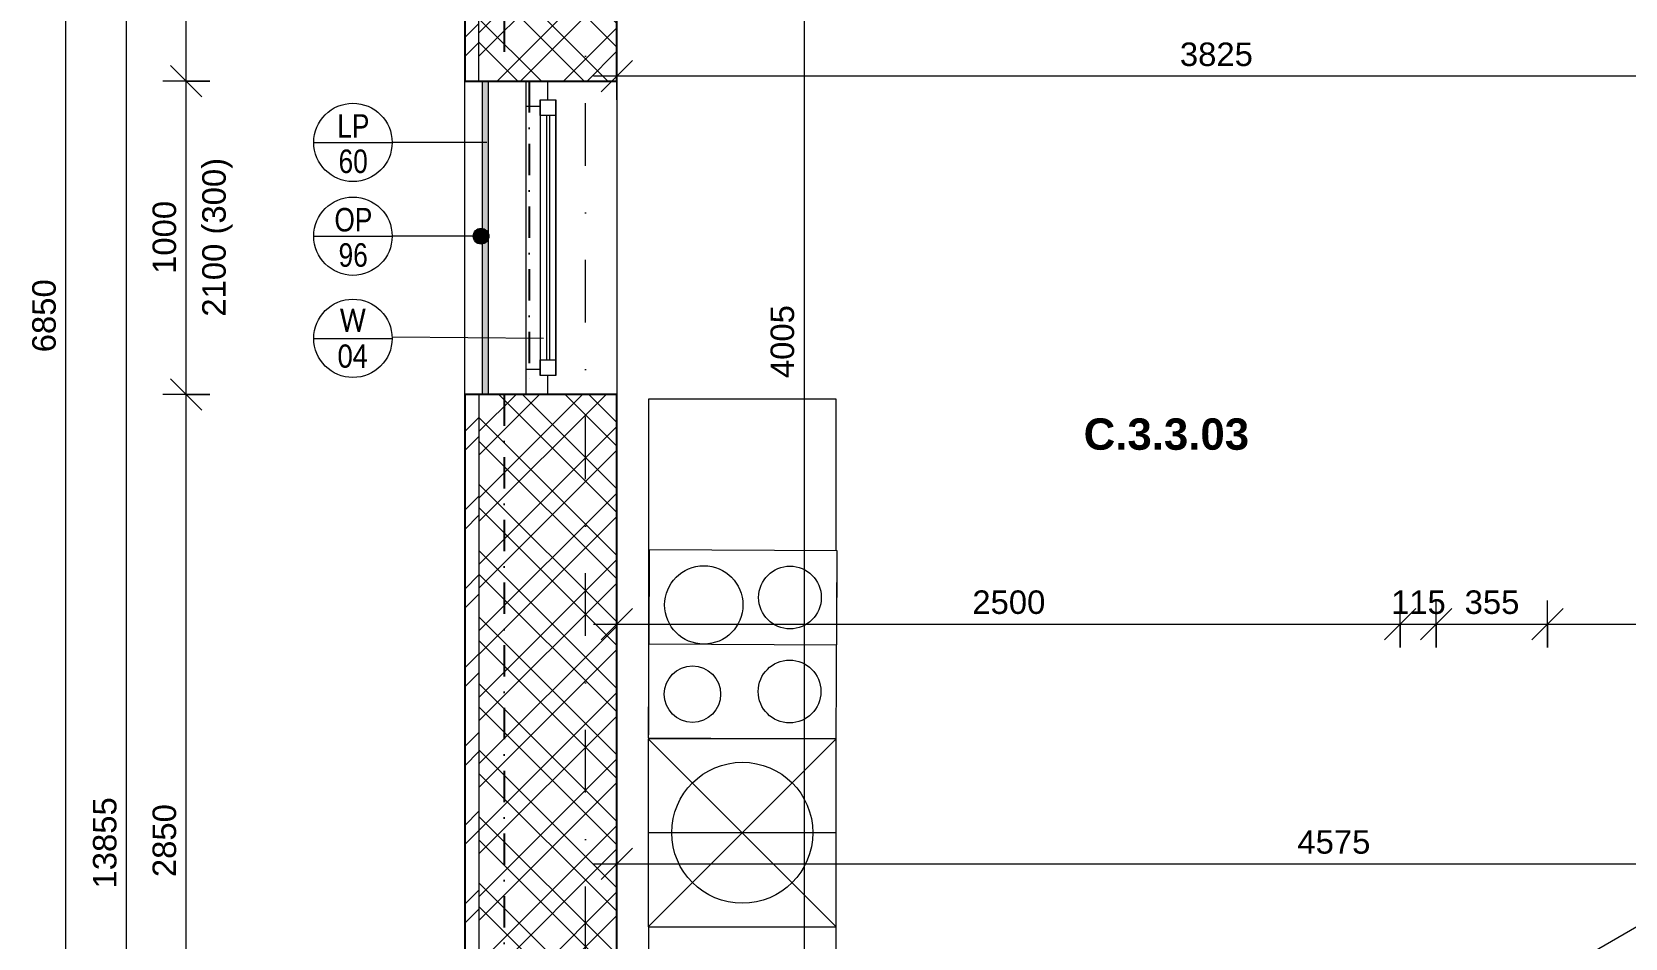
# Model space of a CAD drawing. Header units: millimetres. Extents: x -47276 to -6007, y -7799 to 11180.
# Drawn here: x -46702 to -41617, y 838 to 3730 of the extents above; entities that cross this region are included whole.
import ezdxf

# ---------------------------------------------------------------- set-up
doc = ezdxf.new("R2010")
doc.units = ezdxf.units.MM
for name, pattern in [('HA_DashDot_10mm-S3mm', [500, 200, -150, 0, -150]), ('HA_DashDot_2_2mm-S0_6mm', [110, 50, -30, 0, -30]), ('HA_DashDot_4mm-S1mm', [200, 100, -50, 0, -50])]:
    doc.linetypes.add(name, pattern=pattern)
for name, color, linetype, lineweight in [('A-____-____-DIMS', 9, 'Continuous', 5), ('A-____-____-DIMS-50', 9, 'Continuous', 5), ('A-AREA-____-IDEN', 9, 'Continuous', 9), ('A-DOOR-____-MCUT', 9, 'HA_DashDot_2_2mm-S0_6mm', 9), ('A-DOOR-____-OTLN', 9, 'Continuous', 9), ('A-DOOR-FRAM-MCUT', 9, 'Continuous', 9), ('A-FLOR-____-OVHD', 9, 'HA_DashDot_4mm-S1mm', 25), ('A-FLOR-HRAL-IDEN', 9, 'Continuous', 9), ('A-FLOR-HRAL-OTLN', 9, 'Continuous', 9), ('A-GENM-____-IDEN', 9, 'Continuous', 9), ('A-GLAZ-____-IDEN', 9, 'Continuous', 9), ('A-GLAZ-____-MCUT', 9, 'Continuous', 5), ('A-GLAZ-____-OTLN', 9, 'Continuous', 5), ('A-WALL-____-MCUT', 9, 'Continuous', 9), ('A-WALL-____-OTLN', 9, 'Continuous', 9), ('A-WALL-____-PATT', 9, 'Continuous', 25), ('Q-CASE-____-OTLN', 9, 'Continuous', 9), ('Q-SPCQ-____-OTLN', 9, 'Continuous', 9), ('S-GRID-____-OTLN', 9, 'Continuous', 5)]:
    doc.layers.add(name, color=color, linetype=linetype, lineweight=lineweight)
doc.styles.add('Arial_1', font='arial.ttf', dxfattribs={"height": 75})
doc.styles.add('Arial_2', font='arial.ttf', dxfattribs={"width": 0.8, "height": 75})
doc.styles.add('Arial_B', font='arialbd.ttf', dxfattribs={"height": 100})
doc.styles.add('Calibri', font='calibri.ttf', dxfattribs={"width": 0.8, "height": 75})
doc.dimstyles.new('Inner_Dimensions', dxfattribs={"dimscale": 304.8, "dimtxt": 76.519455, "dimasz": 0.328084, "dimexe": 0.246063, "dimexo": 0.0625, "dimgap": 0.032808, "dimtad": 1, "dimdec": 0, "dimzin": 0, "dimdsep": 46, "dimtxsty": 'Arial_1', "dimblk1": 'OBLIQUE', "dimblk2": 'OBLIQUE', "dimsah": 1, "dimcen": 0.09, "dimdle": 0.246063, "dimazin": 0, "dimtfac": 1, "dimtdec": 4, "dimtix": 1, "dimtmove": 0, "dimatfit": 3, "dimfxl": 0.246063, "dimfxlon": 1, "dimtvp": 1, "dimtolj": 1, "dimtzin": 0, "dimlwd": 9, "dimlwe": 9, "dimarcsym": 2})
doc.dimstyles.new('Inner_Dimensions_2', dxfattribs={"dimscale": 304.8, "dimtxt": 76.519455, "dimasz": 0.328084, "dimexe": 0.246063, "dimexo": 0.0625, "dimgap": 0.032808, "dimtad": 1, "dimdec": 0, "dimzin": 0, "dimdsep": 46, "dimtxsty": 'Arial_1', "dimblk1": 'OBLIQUE', "dimblk2": 'OBLIQUE', "dimsah": 1, "dimcen": 0.09, "dimdle": 0.246063, "dimazin": 0, "dimtfac": 1, "dimtdec": 4, "dimtix": 1, "dimtmove": 2, "dimatfit": 3, "dimfxl": 0.246063, "dimfxlon": 1, "dimtvp": 1, "dimtolj": 1, "dimtzin": 0, "dimlwd": 9, "dimlwe": 9, "dimarcsym": 2})

# ---------------------------------------------------------------- blocks, each defined once
blk = doc.blocks.new('HA_WD_SinglePanel - 1000x2100-1667528-DPS_3NP-C')
at = {"layer": 'A-GLAZ-____-MCUT'}
for p, q in [((-420, 70), (-500, 70)), ((-420, 25), (-420, 70)), ((500, 70), (420, 70)), ((420, 70), (420, 25)), ((-500, 0), (-440, 0)), ((-440, -25), (-440, 25)), ((-440, 25), (-390, 25)), ((-390, 25), (-390, -25)), ((390, 5), (-390, 5)), ((390, -25), (390, 25)), ((390, 25), (440, 25)), ((440, 25), (440, -25)), ((440, 0), (500, 0)), ((-390, -25), (-440, -25)), ((390, -5), (-390, -5)), ((440, -25), (390, -25))]:
    blk.add_line(p, q, dxfattribs=at)
at = {"layer": 'A-GLAZ-____-OTLN'}
for p, q in [((420, 70), (-420, 70)), ((440, 25), (-440, 25)), ((-440, -25), (-440, 25)), ((390, 25), (-390, 25)), ((440, 25), (440, -25)), ((-440, -25), (440, -25)), ((390, -25), (-390, -25))]:
    blk.add_line(p, q, dxfattribs=at)
blk = doc.blocks.new('Casework 14 - Casework 6-1428157-DPS_3NP-C')
at = {"layer": 'Q-CASE-____-OTLN'}
for p, q in [((-49147.7, -34746.1), (-49148.7, -35817.1)), ((-48547.7, -34746.7), (-49147.7, -34746.1)), ((-48548.2, -35230.3), (-48547.7, -34746.7)), ((-49148.7, -35826.9), (-49148.7, -35829.8)), ((-49149.3, -36429.8), (-49150, -37166.1)), ((-48549.4, -36566.7), (-48549.3, -36430.3)), ((-47349.9, -36567.8), (-48549.4, -36566.7)), ((-49150, -37166.1), (-47350.5, -37167.8))]:
    blk.add_line(p, q, dxfattribs=at)
blk = doc.blocks.new('Kuchyňská_linka_myčka_ADNS - Myčka-1423139-DPS_3NP-C')
at = {"layer": 'Q-SPCQ-____-OTLN'}
for p, q in [((300, 300), (-300, 300)), ((-300, 300), (-300, -300)), ((300, 300), (-300, -300)), ((-300, 300), (300, -300)), ((300, 300), (-300, 300)), ((-300, 300), (-300, 0)), ((300, -300), (300, 300)), ((300, 0), (300, 300)), ((-300, 0), (300, 0)), ((-300, -300), (300, -300))]:
    blk.add_line(p, q, dxfattribs=at)
blk.add_circle((0, 0), 225, dxfattribs=at)
blk = doc.blocks.new('Kuchyňská_linka_sporák_ADNS - 600x600x800-1423137-DPS_3NP-C')
at = {"layer": 'Q-SPCQ-____-OTLN'}
for p, q in [((600, 600), (0, 600)), ((0, 600), (0, 0)), ((600, 600), (0, 600)), ((0, 600), (0, 300)), ((600, 0), (600, 600)), ((600, 300), (600, 600)), ((0, 300), (600, 300)), ((0, 0), (600, 0))]:
    blk.add_line(p, q, dxfattribs=at)
for centre, radius in [((175, 425), 125), ((450, 450), 100), ((140, 140), 90), ((450, 150), 100)]:
    blk.add_circle(centre, radius, dxfattribs=at)
blk = doc.blocks.new('HA_DR_Double_Swing_Solid - In_BJ_1200x2100_800-1662813-DPS_3NP-C')
at = {"layer": 'A-DOOR-____-MCUT'}
for p, q in [((-600, 57.5), (600, 57.5)), ((-600, -57.5), (600, -57.5))]:
    blk.add_line(p, q, dxfattribs=at)
at = {"layer": 'A-DOOR-____-OTLN', "lineweight": 5}
for p, q in [((600, 857.5), (600, 57.5)), ((-253.6, 257.5), (-599.9, 57.5))]:
    blk.add_line(p, q, dxfattribs=at)
for centre, radius, start, end in [((600, 57.5), 800, 90, 180), ((-600, 57.5), 400, 360, 30)]:
    blk.add_arc(centre, radius, start, end, dxfattribs=at)
at = {"layer": 'A-DOOR-FRAM-MCUT'}
for p, q in [((-600, 57.5), (-600, -57.5)), ((600, -57.5), (600, 57.5))]:
    blk.add_line(p, q, dxfattribs=at)
blk = doc.blocks.new('Railing - Railing-1635701-DPS_3NP-C')
at = {"layer": 'A-FLOR-HRAL-OTLN'}
blk.add_hatch(color=256, dxfattribs=at).paths.add_polyline_path([(-45244.9, 2573.2), (-45244.9, 3573.2), (-45264.9, 3573.2), (-45264.9, 2573.2)])
for p, q in [((-45264.9, 3573.2), (-45264.9, 2573.2)), ((-45244.9, 2573.2), (-45244.9, 3573.2))]:
    blk.add_line(p, q, dxfattribs=at)
blk = doc.blocks.new('DIMBLOCK1-DPS_3NP-C')
at = {"layer": 'A-____-____-DIMS-50', "lineweight": 9}
for p, q in [((-44236.8, 4743.2), (-44286.8, 4793.2)), ((-44236.8, 4818.2), (-44236.8, 738.2)), ((-44161.8, 4743.2), (-44311.8, 4743.2)), ((-44236.8, 4743.2), (-44186.8, 4693.2)), ((-44236.8, 4743.2), (-44161.8, 4743.2)), ((-44236.8, 738.2), (-44286.8, 788.2)), ((-44161.8, 738.2), (-44311.8, 738.2)), ((-44236.8, 738.2), (-44186.8, 688.2)), ((-44236.8, 738.2), (-44161.8, 738.2))]:
    blk.add_line(p, q, dxfattribs=at)
at = {"layer": 'A-____-____-DIMS-50', "color": 0, "lineweight": 9, "insert": (-44344.2, 2625.3), "char_height": 75, "width": 276.883, "attachment_point": 1, "rotation": 90, "line_spacing_factor": 0.941778, "style": 'Arial_1'}
blk.add_mtext('4005', dxfattribs=at)
blk = doc.blocks.new('_Oblique')
at = {"color": 0, "linetype": 'ByBlock', "lineweight": -2}
blk.add_line((-0.5, -0.5), (0.5, 0.5), dxfattribs=at)
blk = doc.blocks.new('DIMBLOCK68-DPS_3NP-C')
at = {"layer": 'A-____-____-DIMS-50', "lineweight": 9}
for p, q in [((-44834.9, 3513.9), (-44834.9, 3663.9)), ((-41009.9, 3663.9), (-41009.9, 3513.9)), ((-41009.9, 3588.9), (-41009.9, 3663.9)), ((-44834.9, 3588.9), (-44784.9, 3638.9)), ((-41009.9, 3588.9), (-40959.9, 3638.9)), ((-41009.9, 3588.9), (-44909.9, 3588.9)), ((-44834.9, 3588.9), (-44884.9, 3538.9)), ((-44834.9, 3588.9), (-44834.9, 3513.9)), ((-41009.9, 3588.9), (-41059.9, 3538.9))]:
    blk.add_line(p, q, dxfattribs=at)
at = {"layer": 'A-____-____-DIMS-50', "color": 0, "lineweight": 9, "insert": (-43037.8, 3696.3), "char_height": 75, "width": 276.883, "attachment_point": 1, "line_spacing_factor": 0.941778, "style": 'Arial_1'}
blk.add_mtext('3825', dxfattribs=at)
blk = doc.blocks.new('DIMBLOCK73-DPS_3NP-C')
at = {"layer": 'A-____-____-DIMS-50', "lineweight": 9}
for p, q in [((-46209.5, 2573.2), (-46259.5, 2623.2)), ((-46134.5, 2573.2), (-46284.5, 2573.2)), ((-46209.5, -276.8), (-46209.5, 2573.2)), ((-46209.5, 2573.2), (-46159.5, 2523.2)), ((-46209.5, 2573.2), (-46134.5, 2573.2)), ((-46209.5, -276.8), (-46259.5, -226.8)), ((-46134.5, -276.8), (-46284.5, -276.8)), ((-46209.5, -276.8), (-46159.5, -326.8)), ((-46209.5, -276.8), (-46134.5, -276.8))]:
    blk.add_line(p, q, dxfattribs=at)
at = {"layer": 'A-____-____-DIMS-50', "color": 0, "lineweight": 9, "insert": (-46316.8, 1032.8), "char_height": 75, "width": 276.883, "attachment_point": 1, "rotation": 90, "line_spacing_factor": 0.941778, "style": 'Arial_1'}
blk.add_mtext('2850', dxfattribs=at)
blk = doc.blocks.new('DIMBLOCK74-DPS_3NP-C')
at = {"layer": 'A-____-____-DIMS-50', "lineweight": 9}
for p, q in [((-46209.5, 3573.2), (-46259.5, 3623.2)), ((-46134.5, 3573.2), (-46284.5, 3573.2)), ((-46209.5, 2573.2), (-46209.5, 3573.2)), ((-46209.5, 3573.2), (-46159.5, 3523.2)), ((-46209.5, 3573.2), (-46134.5, 3573.2)), ((-46209.5, 2573.2), (-46259.5, 2623.2)), ((-46134.5, 2573.2), (-46284.5, 2573.2)), ((-46209.5, 2573.2), (-46159.5, 2523.2)), ((-46209.5, 2573.2), (-46134.5, 2573.2))]:
    blk.add_line(p, q, dxfattribs=at)
at = {"layer": 'A-____-____-DIMS-50', "color": 0, "lineweight": 9, "insert": (-46316.8, 2957.8), "char_height": 75, "width": 276.883, "attachment_point": 1, "rotation": 90, "line_spacing_factor": 0.941778, "style": 'Arial_1'}
blk.add_mtext('1000', dxfattribs=at)
blk = doc.blocks.new('DIMBLOCK75-DPS_3NP-C')
at = {"layer": 'A-____-____-DIMS-50', "lineweight": 9}
for p, q in [((-46209.5, 3573.2), (-46209.5, 8143.2)), ((-46209.5, 8068.2), (-46259.5, 8118.2)), ((-46134.5, 8068.2), (-46284.5, 8068.2)), ((-46209.5, 8068.2), (-46159.5, 8018.2)), ((-46209.5, 8068.2), (-46134.5, 8068.2)), ((-46209.5, 3573.2), (-46259.5, 3623.2)), ((-46134.5, 3573.2), (-46284.5, 3573.2)), ((-46209.5, 3573.2), (-46159.5, 3523.2)), ((-46209.5, 3573.2), (-46134.5, 3573.2))]:
    blk.add_line(p, q, dxfattribs=at)
at = {"layer": 'A-____-____-DIMS-50', "color": 0, "lineweight": 9, "insert": (-46316.8, 5705.3), "char_height": 75, "width": 276.883, "attachment_point": 1, "rotation": 90, "line_spacing_factor": 0.941778, "style": 'Arial_1'}
blk.add_mtext('4495', dxfattribs=at)
blk = doc.blocks.new('HA_TAG_WD - Type Mark-1521999-DPS_3NP-C')
at = {"layer": 'A-GLAZ-____-IDEN'}
blk.add_line((-2.5, 0), (2.5, 0), dxfattribs=at)
blk.add_circle((0, 0), 2.5, dxfattribs=at)
blk = doc.blocks.new('DIMBLOCK154-DPS_3NP-C')
at = {"layer": 'A-____-____-DIMS-50', "lineweight": 9}
for p, q in [((-44834.9, 1915.4), (-44834.9, 1765.4)), ((-44834.9, 1840.4), (-44834.9, 1915.4)), ((-44834.9, 1840.4), (-44784.9, 1890.4)), ((-42334.9, 1765.4), (-42334.9, 1915.4)), ((-42334.9, 1840.4), (-42284.9, 1890.4)), ((-44909.9, 1840.4), (-42334.9, 1840.4)), ((-44834.9, 1840.4), (-44884.9, 1790.4)), ((-42334.9, 1840.4), (-42384.9, 1790.4)), ((-42334.9, 1840.4), (-42334.9, 1765.4))]:
    blk.add_line(p, q, dxfattribs=at)
at = {"layer": 'A-____-____-DIMS-50', "color": 0, "lineweight": 9, "insert": (-43700.3, 1947.8), "char_height": 75, "width": 276.883, "attachment_point": 1, "line_spacing_factor": 0.941778, "style": 'Arial_1'}
blk.add_mtext('2500', dxfattribs=at)
blk = doc.blocks.new('DIMBLOCK155-DPS_3NP-C')
at = {"layer": 'A-____-____-DIMS-50', "lineweight": 9}
for p, q in [((-42334.9, 1765.4), (-42334.9, 1915.4)), ((-42334.9, 1840.4), (-42284.9, 1890.4)), ((-42219.9, 1765.4), (-42219.9, 1915.4)), ((-42219.9, 1840.4), (-42169.9, 1890.4)), ((-42334.9, 1840.4), (-42384.9, 1790.4)), ((-42334.9, 1840.4), (-42219.9, 1840.4)), ((-42334.9, 1840.4), (-42334.9, 1765.4)), ((-42219.9, 1840.4), (-42269.9, 1790.4)), ((-42219.9, 1840.4), (-42219.9, 1765.4))]:
    blk.add_line(p, q, dxfattribs=at)
at = {"layer": 'A-____-____-DIMS-50', "color": 0, "lineweight": 9, "insert": (-42363.9, 1947.8), "char_height": 75, "width": 207.662, "attachment_point": 1, "line_spacing_factor": 0.941778, "style": 'Arial_1'}
blk.add_mtext('115', dxfattribs=at)
blk = doc.blocks.new('DIMBLOCK156-DPS_3NP-C')
at = {"layer": 'A-____-____-DIMS-50', "lineweight": 9}
for p, q in [((-42219.9, 1765.4), (-42219.9, 1915.4)), ((-42219.9, 1840.4), (-42169.9, 1890.4)), ((-41864.9, 1765.4), (-41864.9, 1915.4)), ((-41864.9, 1840.4), (-41814.9, 1890.4)), ((-42219.9, 1840.4), (-42269.9, 1790.4)), ((-42219.9, 1840.4), (-41864.9, 1840.4)), ((-42219.9, 1840.4), (-42219.9, 1765.4)), ((-41864.9, 1840.4), (-41914.9, 1790.4)), ((-41864.9, 1840.4), (-41864.9, 1765.4))]:
    blk.add_line(p, q, dxfattribs=at)
at = {"layer": 'A-____-____-DIMS-50', "color": 0, "lineweight": 9, "insert": (-42128.9, 1947.8), "char_height": 75, "width": 207.662, "attachment_point": 1, "line_spacing_factor": 0.941778, "style": 'Arial_1'}
blk.add_mtext('355', dxfattribs=at)
blk = doc.blocks.new('DIMBLOCK157-DPS_3NP-C')
at = {"layer": 'A-____-____-DIMS-50', "lineweight": 9}
for p, q in [((-41864.9, 1765.4), (-41864.9, 1915.4)), ((-41864.9, 1840.4), (-41814.9, 1890.4)), ((-40564.9, 1765.4), (-40564.9, 1915.4)), ((-40564.9, 1840.4), (-40514.9, 1890.4)), ((-41864.9, 1840.4), (-41914.9, 1790.4)), ((-41864.9, 1840.4), (-40564.9, 1840.4)), ((-41864.9, 1840.4), (-41864.9, 1765.4)), ((-40564.9, 1840.4), (-40614.9, 1790.4)), ((-40564.9, 1840.4), (-40564.9, 1765.4))]:
    blk.add_line(p, q, dxfattribs=at)
at = {"layer": 'A-____-____-DIMS-50', "color": 0, "lineweight": 9, "insert": (-41478.4, 1947.8), "char_height": 75, "width": 276.883, "attachment_point": 1, "line_spacing_factor": 0.941778, "style": 'Arial_1'}
blk.add_mtext('1300', dxfattribs=at)
blk = doc.blocks.new('HA_TAG_GM_Products - Generic-588599-DPS_3NP-C')
at = {"layer": 'A-GENM-____-IDEN'}
blk.add_line((-2.5, 0), (2.5, 0), dxfattribs=at)
blk.add_circle((0, 0), 2.5, dxfattribs=at)
blk = doc.blocks.new('DIMBLOCK191-DPS_3NP-C')
at = {"layer": 'A-____-____-DIMS-50', "lineweight": 9}
for p, q in [((-46593.5, 6248.2), (-46643.5, 6298.2)), ((-46668.5, 6248.2), (-46518.5, 6248.2)), ((-46593.5, 6248.2), (-46668.5, 6248.2)), ((-46593.5, -601.8), (-46593.5, 6248.2)), ((-46593.5, 6248.2), (-46543.5, 6198.2)), ((-46593.5, -601.8), (-46643.5, -551.8)), ((-46668.5, -601.8), (-46518.5, -601.8)), ((-46593.5, -601.8), (-46668.5, -601.8)), ((-46593.5, -601.8), (-46543.5, -651.8))]:
    blk.add_line(p, q, dxfattribs=at)
at = {"layer": 'A-____-____-DIMS-50', "color": 0, "lineweight": 9, "insert": (-46700.9, 2707.8), "char_height": 75, "width": 276.883, "attachment_point": 1, "rotation": 90, "line_spacing_factor": 0.941778, "style": 'Arial_1'}
blk.add_mtext('6850', dxfattribs=at)
blk = doc.blocks.new('DIMBLOCK194-DPS_3NP-C')
at = {"layer": 'A-____-____-DIMS-50', "lineweight": 9}
for p, q in [((-46399.7, -5861.8), (-46399.7, 8143.2)), ((-46399.7, 8068.2), (-46449.7, 8118.2)), ((-46324.7, 8068.2), (-46474.7, 8068.2)), ((-46399.7, 8068.2), (-46349.7, 8018.2)), ((-46399.7, 8068.2), (-46324.7, 8068.2)), ((-46399.7, -5786.8), (-46449.7, -5736.8)), ((-46324.7, -5786.8), (-46474.7, -5786.8)), ((-46399.7, -5786.8), (-46349.7, -5836.8)), ((-46399.7, -5786.8), (-46324.7, -5786.8))]:
    blk.add_line(p, q, dxfattribs=at)
at = {"layer": 'A-____-____-DIMS-50', "color": 0, "lineweight": 9, "insert": (-46507.1, 996.5), "char_height": 75, "width": 346.103, "attachment_point": 1, "rotation": 90, "line_spacing_factor": 0.941778, "style": 'Arial_1'}
blk.add_mtext('13855', dxfattribs=at)
blk = doc.blocks.new('HA_TAG_GM_Railings - Generic-2009701-DPS_3NP-C')
at = {"layer": 'A-FLOR-HRAL-IDEN'}
blk.add_line((-2.5, 0), (2.5, 0), dxfattribs=at)
blk.add_circle((0, 0), 2.5, dxfattribs=at)
blk = doc.blocks.new('DIMBLOCK256-DPS_3NP-C')
at = {"layer": 'A-____-____-DIMS-50', "lineweight": 9}
for p, q in [((-44834.9, 1150.3), (-44834.9, 1000.3)), ((-44834.9, 1075.3), (-44834.9, 1150.3)), ((-44834.9, 1075.3), (-44784.9, 1125.3)), ((-40259.9, 1000.3), (-40259.9, 1150.3)), ((-40259.9, 1075.3), (-40209.9, 1125.3)), ((-44909.9, 1075.3), (-40184.9, 1075.3)), ((-44834.9, 1075.3), (-44884.9, 1025.3)), ((-40259.9, 1075.3), (-40309.9, 1025.3)), ((-40259.9, 1075.3), (-40259.9, 1000.3))]:
    blk.add_line(p, q, dxfattribs=at)
at = {"layer": 'A-____-____-DIMS-50', "color": 0, "lineweight": 9, "insert": (-42662.8, 1182.7), "char_height": 75, "width": 276.883, "attachment_point": 1, "line_spacing_factor": 0.941778, "style": 'Arial_1'}
blk.add_mtext('4575', dxfattribs=at)

msp = doc.modelspace()

# ---------------------------------------------------------------- hatches: boundary and pattern name
at = {"layer": 'A-GENM-____-IDEN'}
h = msp.add_hatch(color=256, dxfattribs=at)
edge = h.paths.add_edge_path()
edge.add_arc((-45268.4, 3078.3), 25, 0, 360)
at = {"layer": 'A-WALL-____-PATT', "lineweight": 5}
h = msp.add_hatch(dxfattribs=at)
h.set_pattern_fill('FP_5', color=256, style=0, pattern_type=2)
h.set_pattern_definition([(45, (0, 0), (-125.7236, 125.7236), []), (45, (0, 190.5), (-125.7236, 125.7236), [])])
h.paths.add_polyline_path([(-45274.9, -5786.8), (-45274.9, -3576.8), (-45319.9, -3576.8), (-45319.9, -5786.8)])
h.paths.add_polyline_path([(-45274.9, -2826.8), (-45274.9, -901.8), (-45319.9, -901.8), (-45319.9, -2826.8)])
h.paths.add_polyline_path([(-45319.9, -276.8), (-45274.9, -276.8), (-45274.9, 2573.2), (-45319.9, 2573.2), (-45319.9, 997.9)])
h.paths.add_polyline_path([(-45319.9, 3573.2), (-45274.9, 3573.2), (-45274.9, 5785.4), (-45319.9, 5785.4), (-45319.9, 5274.3)])
h = msp.add_hatch(dxfattribs=at)
h.set_pattern_fill('FP_3', color=256, style=0, pattern_type=2)
h.set_pattern_definition([(45, (0, 0), (-106.066, 106.066), []), (45, (75, 0), (-106.066, 106.066), []), (315, (0, 0), (106.066, 106.066), []), (315, (75, 0), (106.066, 106.066), [])])
h.paths.add_polyline_path([(-44834.9, -5374.3), (-44834.9, -5226.8), (-45194.9, -5226.8), (-45194.9, -4976.8), (-44834.9, -4976.8), (-44834.9, -3576.8), (-45274.9, -3576.8), (-45274.9, -5374.3)])
h.paths.add_polyline_path([(-44834.9, -2826.8), (-44834.9, -901.8), (-45274.9, -901.8), (-45274.9, -2826.8)])
h.paths.add_polyline_path([(-45274.9, -276.8), (-44834.9, -276.8), (-44834.9, 2573.2), (-45274.9, 2573.2), (-45274.9, 997.9)])
h.paths.add_polyline_path([(-45163, 3573.2), (-44834.9, 3573.2), (-44834.9, 4967.7), (-45194.9, 4967.7), (-45194.9, 5250.1), (-44834.9, 5250.3), (-44834.9, 5321), (-45274.9, 5321), (-45274.9, 3573.2)])

# ---------------------------------------------------------------- linework, layer by layer
at = {"layer": 'A-FLOR-____-OVHD'}
for p, q in [((-45194.9, 4967.7), (-45194.9, 3573.2)), ((-45194.9, 3573.2), (-45114.9, 3573.2)), ((-45114.9, 3573.2), (-45114.9, 2573.2)), ((-45114.9, 2573.2), (-45194.9, 2573.2)), ((-45194.9, 2573.2), (-45194.9, -2826.8))]:
    msp.add_line(p, q, dxfattribs=at)
at = {"layer": 'A-FLOR-HRAL-IDEN'}
msp.add_line((-45250.1, 3377.5), (-45552.2, 3377.5), dxfattribs=at)
at = {"layer": 'A-GENM-____-IDEN'}
msp.add_line((-45268.4, 3078.3), (-45552.2, 3078.3), dxfattribs=at)
msp.add_circle((-45268.4, 3078.3), 25, dxfattribs=at)
at = {"layer": 'A-GLAZ-____-IDEN'}
msp.add_line((-45069.3, 2752.2), (-45552.2, 2756.5), dxfattribs=at)
at = {"layer": 'A-WALL-____-MCUT', "lineweight": 25}
for p, q in [((-45319.9, 5785.4), (-45319.9, 3573.2)), ((-44834.9, 3573.2), (-44834.9, 4743.2)), ((-45319.9, 3573.2), (-44834.9, 3573.2)), ((-44834.9, 2573.2), (-45319.9, 2573.2)), ((-45319.9, 2573.2), (-45319.9, -276.8)), ((-44834.9, 33.2), (-44834.9, 2573.2))]:
    msp.add_line(p, q, dxfattribs=at)
at = {"layer": 'A-WALL-____-MCUT'}
for p, q in [((-45274.9, 3573.2), (-45274.9, 5321)), ((-45274.9, 2573.2), (-45274.9, -276.8))]:
    msp.add_line(p, q, dxfattribs=at)
at = {"layer": 'A-WALL-____-OTLN'}
for p, q in [((-45319.9, 2573.2), (-45319.9, 3573.2)), ((-44834.9, 3573.2), (-44834.9, 2573.2))]:
    msp.add_line(p, q, dxfattribs=at)
at = {"layer": 'S-GRID-____-OTLN', "linetype": 'HA_DashDot_10mm-S3mm', "lineweight": 9}
msp.add_line((-44934.9, -6198.9), (-44934.9, 9580.2), dxfattribs=at)

# ---------------------------------------------------------------- block references
at = {"layer": 'A-DOOR-____-OTLN'}
msp.add_blockref('HA_DR_Double_Swing_Solid - In_BJ_1200x2100_800-1662813-DPS_3NP-C', (-41214.9, 680.7), dxfattribs=at)
at = {"layer": 'A-FLOR-HRAL-IDEN', "xscale": 49.99999999999998, "yscale": 49.99999999999998, "zscale": 49.99999999999998}
msp.add_blockref('HA_TAG_GM_Railings - Generic-2009701-DPS_3NP-C', (-45677.2, 3377.5), dxfattribs=at)
at = {"layer": 'A-FLOR-HRAL-OTLN'}
msp.add_blockref('Railing - Railing-1635701-DPS_3NP-C', (0, 0), dxfattribs=at)
at = {"layer": 'A-GENM-____-IDEN', "xscale": 49.99999999999998, "yscale": 49.99999999999998, "zscale": 49.99999999999998}
msp.add_blockref('HA_TAG_GM_Products - Generic-588599-DPS_3NP-C', (-45677.2, 3078.3), dxfattribs=at)
at = {"layer": 'A-GLAZ-____-IDEN', "xscale": 49.99999999999998, "yscale": 49.99999999999998, "zscale": 49.99999999999998}
msp.add_blockref('HA_TAG_WD - Type Mark-1521999-DPS_3NP-C', (-45677.2, 2752.2), dxfattribs=at)
at = {"layer": 'A-GLAZ-____-OTLN', "rotation": 89.9999999999999}
msp.add_blockref('HA_WD_SinglePanel - 1000x2100-1667528-DPS_3NP-C', (-45054.9, 3073.2), dxfattribs=at)
at = {"layer": 'Q-CASE-____-OTLN', "rotation": 0.05396777801012195}
msp.add_blockref('Casework 14 - Casework 6-1428157-DPS_3NP-C', (4380.6, 37350.6), dxfattribs=at)
at = {"layer": 'Q-SPCQ-____-OTLN'}
for name, p, rotation in [('Kuchyňská_linka_sporák_ADNS - 600x600x800-1423137-DPS_3NP-C', (-44734.4, 1477.4), 359.7240355131852), ('Kuchyňská_linka_myčka_ADNS - Myčka-1423139-DPS_3NP-C', (-44434.4, 1174.5), 180)]:
    msp.add_blockref(name, p, dxfattribs=dict(at, rotation=rotation))

# ---------------------------------------------------------------- texts
at = {"layer": 'A-AREA-____-IDEN', "lineweight": 5, "insert": (-43344.9, 2496.8), "char_height": 100, "width": 653.375, "attachment_point": 1, "style": 'Arial_B'}
msp.add_mtext('C.3.3.03', dxfattribs=at)
at = {"layer": 'A-FLOR-HRAL-IDEN', "lineweight": 5, "char_height": 75, "attachment_point": 1, "style": 'Arial_2'}
for s, insert, width in [('LP', (-45727.1, 3467.6), 125.063), ('60', (-45723.1, 3354.9), 115.443)]:
    msp.add_mtext(s, dxfattribs=dict(at, insert=insert, width=width))
at = {"layer": 'A-GENM-____-IDEN', "lineweight": 5, "char_height": 75, "attachment_point": 1, "style": 'Arial_2'}
for s, insert, width in [('OP', (-45736.3, 3168.4), 147.51), ('96', (-45723.1, 3055.7), 115.443)]:
    msp.add_mtext(s, dxfattribs=dict(at, insert=insert, width=width))
at = {"layer": 'A-GLAZ-____-IDEN', "lineweight": 5, "insert": (-46158.3, 2821.4), "char_height": 75, "width": 629.325, "attachment_point": 1, "rotation": 90, "style": 'Arial_1'}
msp.add_mtext('2100 (300)', dxfattribs=at)
at = {"layer": 'A-GLAZ-____-IDEN', "lineweight": 5, "char_height": 75, "attachment_point": 1, "style": 'Calibri'}
for s, insert, width in [('W', (-45719.1, 2847.4), 105.823), ('04', (-45725.7, 2733.1), 121.856)]:
    msp.add_mtext(s, dxfattribs=dict(at, insert=insert, width=width))

# ---------------------------------------------------------------- dimensions: what is measured, and where the dimension line sits
at = {"layer": 'A-____-____-DIMS', "lineweight": 9}
for base, p1, p2, override, picture, middle in [((-46399.7, 8068.2), (-46324.7, -5786.8), (-46324.7, 8068.2), {"dimpost": '<>', "dimfxl": 13855}, 'DIMBLOCK194-DPS_3NP-C', (-46448.1, 1140.7)), ((-46209.5, 8068.2), (-46134.5, 3573.2), (-46134.5, 8068.2), {"dimpost": '<>', "dimfxl": 4495}, 'DIMBLOCK75-DPS_3NP-C', (-46257.8, 5820.7)), ((-46593.5, 6248.2), (-46668.5, -601.8), (-46668.5, 6248.2), {"dimpost": '<>', "dimfxl": 6850}, 'DIMBLOCK191-DPS_3NP-C', (-46641.8, 2823.2)), ((-44236.8, 738.2), (-44161.8, 4743.2), (-44161.8, 738.2), {"dimpost": '<>', "dimfxl": 4005}, 'DIMBLOCK1-DPS_3NP-C', (-44285.1, 2740.7)), ((-46209.5, 3573.2), (-46134.5, 2573.2), (-46134.5, 3573.2), {"dimpost": '<>', "dimfxl": 1000}, 'DIMBLOCK74-DPS_3NP-C', (-46257.8, 3073.2)), ((-46209.5, 2573.2), (-46134.5, -276.8), (-46134.5, 2573.2), {"dimpost": '<>', "dimfxl": 2850}, 'DIMBLOCK73-DPS_3NP-C', (-46257.8, 1148.2))]:
    dim = msp.add_linear_dim(base=base, p1=p1, p2=p2, angle=90, dimstyle='Inner_Dimensions', override=override, dxfattribs=at)
    dim.commit()
    dim.dimension.update_dxf_attribs({"geometry": picture, "text_midpoint": middle})
for base, p1, p2, override, picture, middle in [((-44834.9, 3588.9), (-41009.9, 3663.9), (-44834.9, 3513.9), {"dimpost": '<>', "dimfxl": 3827.940047}, 'DIMBLOCK68-DPS_3NP-C', (-42922.4, 3637.2)), ((-42334.9, 1840.4), (-44834.9, 1915.4), (-42334.9, 1765.4), {"dimpost": '<>', "dimfxl": 2504.495957}, 'DIMBLOCK154-DPS_3NP-C', (-43584.9, 1888.7)), ((-42219.9, 1840.4), (-42334.9, 1765.4), (-42219.9, 1765.4), {"dimpost": '<>', "dimfxl": 115}, 'DIMBLOCK155-DPS_3NP-C', (-42277.4, 1888.7)), ((-41864.9, 1840.4), (-42219.9, 1765.4), (-41864.9, 1765.4), {"dimpost": '<>', "dimfxl": 355}, 'DIMBLOCK156-DPS_3NP-C', (-42042.4, 1888.7)), ((-40259.9, 1075.3), (-44834.9, 1150.3), (-40259.9, 1000.3), {"dimpost": '<>', "dimfxl": 4577.458356}, 'DIMBLOCK256-DPS_3NP-C', (-42547.4, 1123.4))]:
    dim = msp.add_linear_dim(base=base, p1=p1, p2=p2, dimstyle='Inner_Dimensions', override=override, dxfattribs=at)
    dim.commit()
    dim.dimension.update_dxf_attribs({"geometry": picture, "text_midpoint": middle})
dim = msp.add_linear_dim(base=(-40564.9, 1840.4), p1=(-41864.9, 1765.4), p2=(-40564.9, 1765.4), dimstyle='Inner_Dimensions_2', override={"dimpost": '<>', "dimfxl": 1300}, dxfattribs=at)
dim.commit()
dim.dimension.update_dxf_attribs({"geometry": 'DIMBLOCK157-DPS_3NP-C', "text_midpoint": (-41340, 1897.8), "dimtype": 160})

doc.saveas('drawing.dxf')
